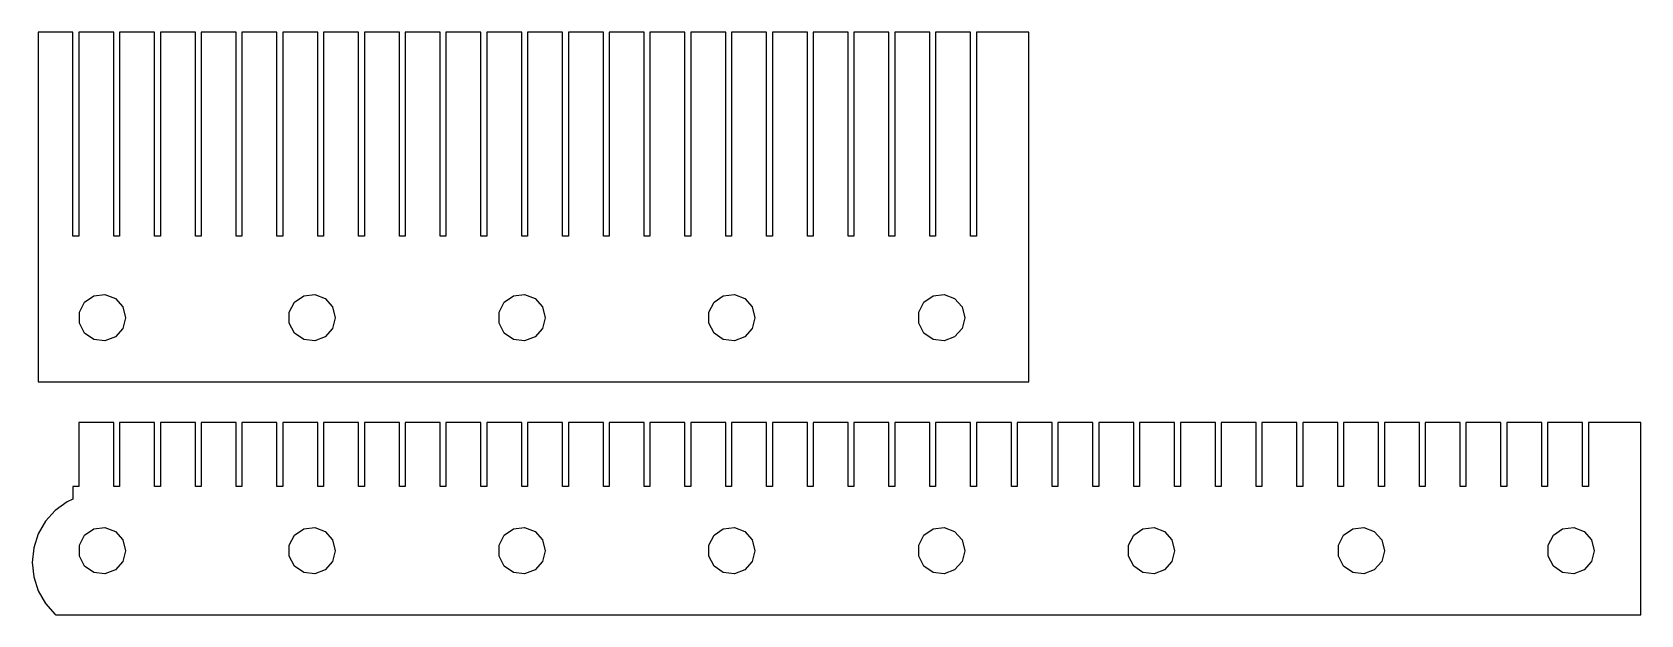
# Model space of a CAD drawing. Extents: x -1 to 275, y 0 to 100.
import ezdxf

# ---------------------------------------------------------------- set-up
doc = ezdxf.new("R2010")
doc.units = 0
doc.layers.get('0').update_dxf_attribs({"linetype": 'CONTINUOUS'})

msp = doc.modelspace()

# ---------------------------------------------------------------- linework, layer by layer
for points in [[(170, 100), (161, 100), (161, 65), (160, 65), (160, 100), (154, 100), (154, 65), (153, 65), (153, 100), (147, 100), (147, 65), (146, 65), (146, 100), (140, 100), (140, 65), (139, 65), (139, 100), (133, 100), (133, 65), (132, 65), (132, 100), (126, 100), (126, 65), (125, 65), (125, 100), (119, 100), (119, 65), (118, 65), (118, 100), (112, 100), (112, 65), (111, 65), (111, 100), (105, 100), (105, 65), (104, 65), (104, 100), (98, 100), (98, 65), (97, 65), (97, 100), (91, 100), (91, 65), (90, 65), (90, 100), (84, 100), (84, 65), (83, 65), (83, 100), (77, 100), (77, 65), (76, 65), (76, 100), (70, 100), (70, 65), (69, 65), (69, 100), (63, 100), (63, 65), (62, 65), (62, 100), (56, 100), (56, 65), (55, 65), (55, 100), (49, 100), (49, 65), (48, 65), (48, 100), (42, 100), (42, 65), (41, 65), (41, 100), (35, 100), (35, 65), (34, 65), (34, 100), (28, 100), (28, 65), (27, 65), (27, 100), (21, 100), (21, 65), (20, 65), (20, 100), (14, 100), (14, 65), (13, 65), (13, 100), (7, 100), (7, 65), (6, 65), (6, 100), (0, 100), (0, 40), (170, 40)], [(9.58158, 47.2599), (8.00596, 48.3475), (7.11623, 50.0427), (7.11623, 51.9573), (8.00596, 53.6525), (9.58158, 54.7401), (11.4821, 54.9708), (13.2723, 54.2919), (14.5418, 52.8589), (15, 51), (14.5418, 49.1411), (13.2723, 47.7081), (11.4821, 47.0292)], [(45.5816, 47.2599), (44.006, 48.3475), (43.1162, 50.0427), (43.1162, 51.9573), (44.006, 53.6525), (45.5816, 54.7401), (47.4821, 54.9708), (49.2723, 54.2919), (50.5418, 52.8589), (51, 51), (50.5418, 49.1411), (49.2723, 47.7081), (47.4821, 47.0292)], [(81.5816, 47.2599), (80.006, 48.3475), (79.1162, 50.0427), (79.1162, 51.9573), (80.006, 53.6525), (81.5816, 54.7401), (83.4821, 54.9708), (85.2723, 54.2919), (86.5418, 52.8589), (87, 51), (86.5418, 49.1411), (85.2723, 47.7081), (83.4821, 47.0292)], [(117.582, 47.2599), (116.006, 48.3475), (115.116, 50.0427), (115.116, 51.9573), (116.006, 53.6525), (117.582, 54.7401), (119.482, 54.9708), (121.272, 54.2919), (122.542, 52.8589), (123, 51), (122.542, 49.1411), (121.272, 47.7081), (119.482, 47.0292)], [(153.582, 47.2599), (152.006, 48.3475), (151.116, 50.0427), (151.116, 51.9573), (152.006, 53.6525), (153.582, 54.7401), (155.482, 54.9708), (157.272, 54.2919), (158.542, 52.8589), (159, 51), (158.542, 49.1411), (157.272, 47.7081), (155.482, 47.0292)], [(275, 33), (266, 33), (266, 22), (265, 22), (265, 33), (259, 33), (259, 22), (258, 22), (258, 33), (252, 33), (252, 22), (251, 22), (251, 33), (245, 33), (245, 22), (244, 22), (244, 33), (238, 33), (238, 22), (237, 22), (237, 33), (231, 33), (231, 22), (230, 22), (230, 33), (224, 33), (224, 22), (223, 22), (223, 33), (217, 33), (217, 22), (216, 22), (216, 33), (210, 33), (210, 22), (209, 22), (209, 33), (203, 33), (203, 22), (202, 22), (202, 33), (196, 33), (196, 22), (195, 22), (195, 33), (189, 33), (189, 22), (188, 22), (188, 33), (182, 33), (182, 22), (181, 22), (181, 33), (175, 33), (175, 22), (174, 22), (174, 33), (168, 33), (168, 22), (167, 22), (167, 33), (161, 33), (161, 22), (160, 22), (160, 33), (154, 33), (154, 22), (153, 22), (153, 33), (147, 33), (147, 22), (146, 22), (146, 33), (140, 33), (140, 22), (139, 22), (139, 33), (133, 33), (133, 22), (132, 22), (132, 33), (126, 33), (126, 22), (125, 22), (125, 33), (119, 33), (119, 22), (118, 22), (118, 33), (112, 33), (112, 22), (111, 22), (111, 33), (105, 33), (105, 22), (104, 22), (104, 33), (98, 33), (98, 22), (97, 22), (97, 33), (91, 33), (91, 22), (90, 22), (90, 33), (84, 33), (84, 22), (83, 22), (83, 33), (77, 33), (77, 22), (76, 22), (76, 33), (70, 33), (70, 22), (69, 22), (69, 33), (63, 33), (63, 22), (62, 22), (62, 33), (56, 33), (56, 22), (55, 22), (55, 33), (49, 33), (49, 22), (48, 22), (48, 33), (42, 33), (42, 22), (41, 22), (41, 33), (35, 33), (35, 22), (34, 22), (34, 33), (28, 33), (28, 22), (27, 22), (27, 33), (21, 33), (21, 22), (20, 22), (20, 33), (14, 33), (14, 22), (13, 22), (13, 33), (7, 33), (7, 22), (6, 22), (6, 19.8375), (5, 19.3923), (2.97043, 17.9177), (1.2918, 16.0534), (0.03745, 13.8808), (-0.73777, 11.4949), (-1, 9), (-0.73777, 6.50506), (0.03745, 4.11916), (1.2918, 1.94658), (2.97043, 0.08226), (3.08366, 0), (275, 0)], [(9.58158, 7.25994), (8.00596, 8.34751), (7.11623, 10.0427), (7.11623, 11.9573), (8.00596, 13.6525), (9.58158, 14.7401), (11.4821, 14.9708), (13.2723, 14.2919), (14.5418, 12.8589), (15, 11), (14.5418, 9.14111), (13.2723, 7.70806), (11.4821, 7.02916)], [(45.5816, 7.25994), (44.006, 8.34751), (43.1162, 10.0427), (43.1162, 11.9573), (44.006, 13.6525), (45.5816, 14.7401), (47.4821, 14.9708), (49.2723, 14.2919), (50.5418, 12.8589), (51, 11), (50.5418, 9.14111), (49.2723, 7.70806), (47.4821, 7.02916)], [(81.5816, 7.25994), (80.006, 8.34751), (79.1162, 10.0427), (79.1162, 11.9573), (80.006, 13.6525), (81.5816, 14.7401), (83.4821, 14.9708), (85.2723, 14.2919), (86.5418, 12.8589), (87, 11), (86.5418, 9.14111), (85.2723, 7.70806), (83.4821, 7.02916)], [(117.582, 7.25994), (116.006, 8.34751), (115.116, 10.0427), (115.116, 11.9573), (116.006, 13.6525), (117.582, 14.7401), (119.482, 14.9708), (121.272, 14.2919), (122.542, 12.8589), (123, 11), (122.542, 9.14111), (121.272, 7.70806), (119.482, 7.02916)], [(153.582, 7.25994), (152.006, 8.34751), (151.116, 10.0427), (151.116, 11.9573), (152.006, 13.6525), (153.582, 14.7401), (155.482, 14.9708), (157.272, 14.2919), (158.542, 12.8589), (159, 11), (158.542, 9.14111), (157.272, 7.70806), (155.482, 7.02916)], [(189.582, 7.25994), (188.006, 8.34751), (187.116, 10.0427), (187.116, 11.9573), (188.006, 13.6525), (189.582, 14.7401), (191.482, 14.9708), (193.272, 14.2919), (194.542, 12.8589), (195, 11), (194.542, 9.14111), (193.272, 7.70806), (191.482, 7.02916)], [(225.582, 7.25994), (224.006, 8.34751), (223.116, 10.0427), (223.116, 11.9573), (224.006, 13.6525), (225.582, 14.7401), (227.482, 14.9708), (229.272, 14.2919), (230.542, 12.8589), (231, 11), (230.542, 9.14111), (229.272, 7.70806), (227.482, 7.02916)], [(261.582, 7.25994), (260.006, 8.34751), (259.116, 10.0427), (259.116, 11.9573), (260.006, 13.6525), (261.582, 14.7401), (263.482, 14.9708), (265.272, 14.2919), (266.542, 12.8589), (267, 11), (266.542, 9.14111), (265.272, 7.70806), (263.482, 7.02916)]]:
    msp.add_lwpolyline(points, close=True)

doc.saveas('drawing.dxf')
